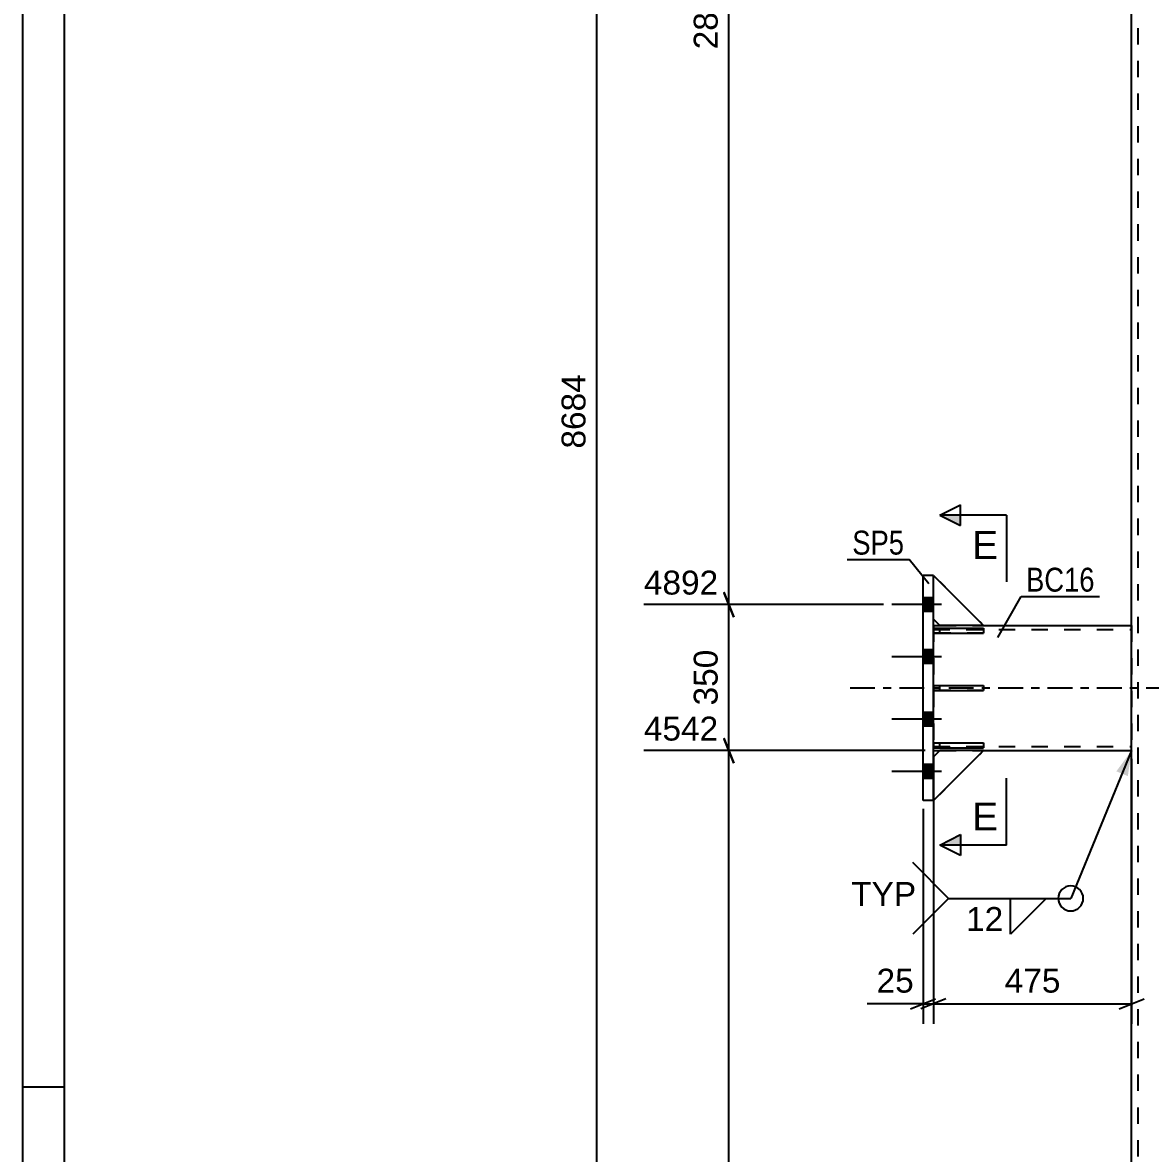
# Model space of a CAD drawing. Header units: millimetres. Extents: x -358 to 483, y -215 to 379.
# Drawn here: x -358.2 to -223.1, y 75 to 210.5 of the extents above; entities that cross this region are included whole.
import ezdxf

# ---------------------------------------------------------------- set-up
doc = ezdxf.new("R2010")
doc.units = ezdxf.units.MM
doc.linetypes.add('DXK_LINE_DOT2', pattern=[3.9198, 1.9599, -1.9599])
doc.linetypes.add('DXK_LINE_DOT3', pattern=[5.9187, 2.979, -0.9799, 0.9799, -0.9799])
doc.styles.add('Arial', font='ARIAL.TTF', dxfattribs={"height": 0.2})
doc.styles.add('Arial Narrow', font='ARIALN.TTF', dxfattribs={"height": 0.2})

# ---------------------------------------------------------------- blocks, each defined once
blk = doc.blocks.new('Unknown-284934251-1133')
at = {"color": 5, "linetype": 'Continuous'}
for p, q in [((-358.25, 378.96), (-358.25, -215.04)), ((-353.25, 373.96), (-353.25, -210.04)), ((-353.25, 82.96), (-358.25, 82.96))]:
    blk.add_line(p, q, dxfattribs=at)
blk = doc.blocks.new('Part-284934251-2217 - 2077')
at = {"color": 2, "linetype": 'Continuous'}
blk.add_line((-225.32, 62.9), (-225.32, 301.69), dxfattribs=at)
at = {"color": 7, "linetype": 'DXK_LINE_DOT2'}
blk.add_line((-224.52, 62.9), (-224.52, 301.69), dxfattribs=at)
blk = doc.blocks.new('Part-284934251-2255 - 2077')
at = {"color": 2, "linetype": 'Continuous'}
for p, q in [((-249.07, 144.3), (-250.32, 144.3)), ((-250.32, 117.3), (-250.32, 144.3)), ((-249.07, 117.3), (-249.07, 144.3)), ((-249.07, 117.3), (-250.32, 117.3))]:
    blk.add_line(p, q, dxfattribs=at)
blk = doc.blocks.new('Part-284934251-2256 - 2077')
at = {"color": 7, "linetype": 'DXK_LINE_DOT2'}
for p, q in [((-248.32, 123.3), (-249.07, 122.55)), ((-249.07, 117.3), (-243.07, 123.3)), ((-249.07, 122.55), (-249.07, 117.3)), ((-243.07, 123.3), (-248.32, 123.3))]:
    blk.add_line(p, q, dxfattribs=at)
blk = doc.blocks.new('Bolt-284934251-2139 - 2077')
at = {"linetype": 'Continuous'}
for points in [[(-250.32, 141.62), (-250.32, 139.97), (-249.07, 139.97), (-249.07, 141.62)], [(-250.32, 141.62), (-250.32, 139.97), (-249.07, 139.97), (-249.07, 141.62)], [(-250.32, 141.62), (-250.32, 139.97), (-249.07, 139.97), (-249.07, 141.62)], [(-250.32, 135.37), (-250.32, 133.72), (-249.07, 133.72), (-249.07, 135.37)], [(-250.32, 135.37), (-250.32, 133.72), (-249.07, 133.72), (-249.07, 135.37)], [(-250.32, 127.87), (-250.32, 126.22), (-249.07, 126.22), (-249.07, 127.87)], [(-250.32, 127.87), (-250.32, 126.22), (-249.07, 126.22), (-249.07, 127.87)], [(-250.32, 121.62), (-250.32, 119.97), (-249.07, 119.97), (-249.07, 121.62)], [(-250.32, 121.62), (-250.32, 119.97), (-249.07, 119.97), (-249.07, 121.62)], [(-250.32, 121.62), (-250.32, 119.97), (-249.07, 119.97), (-249.07, 121.62)]]:
    blk.add_hatch(color=1, dxfattribs=at).paths.add_polyline_path(points)
at = {"color": 1, "linetype": 'Continuous'}
for p, q in [((-249.07, 141.62), (-250.32, 141.62)), ((-249.07, 141.62), (-250.32, 141.62)), ((-249.07, 141.62), (-250.32, 141.62)), ((-248.12, 140.8), (-254.07, 140.8)), ((-248.12, 140.8), (-254.07, 140.8)), ((-248.12, 140.8), (-254.07, 140.8)), ((-249.07, 139.97), (-250.32, 139.97)), ((-249.07, 139.97), (-250.32, 139.97)), ((-249.07, 139.97), (-250.32, 139.97)), ((-248.12, 134.55), (-254.07, 134.55)), ((-248.12, 134.55), (-254.07, 134.55)), ((-249.07, 135.37), (-250.32, 135.37)), ((-249.07, 135.37), (-250.32, 135.37)), ((-249.07, 133.72), (-250.32, 133.72)), ((-249.07, 133.72), (-250.32, 133.72)), ((-249.07, 127.87), (-250.32, 127.87)), ((-249.07, 127.87), (-250.32, 127.87)), ((-248.12, 127.05), (-254.07, 127.05)), ((-248.12, 127.05), (-254.07, 127.05)), ((-249.07, 126.22), (-250.32, 126.22)), ((-249.07, 126.22), (-250.32, 126.22)), ((-248.12, 120.8), (-254.07, 120.8)), ((-248.12, 120.8), (-254.07, 120.8)), ((-248.12, 120.8), (-254.07, 120.8)), ((-249.07, 121.62), (-250.32, 121.62)), ((-249.07, 121.62), (-250.32, 121.62)), ((-249.07, 121.62), (-250.32, 121.62)), ((-249.07, 119.97), (-250.32, 119.97)), ((-249.07, 119.97), (-250.32, 119.97)), ((-249.07, 119.97), (-250.32, 119.97))]:
    blk.add_line(p, q, dxfattribs=at)
blk = doc.blocks.new('Part-284934251-2258 - 2077')
at = {"color": 7, "linetype": 'DXK_LINE_DOT2'}
for p, q in [((-249.07, 139.05), (-249.07, 144.3)), ((-249.07, 144.3), (-243.07, 138.3)), ((-248.32, 138.3), (-249.07, 139.05)), ((-243.07, 138.3), (-248.32, 138.3))]:
    blk.add_line(p, q, dxfattribs=at)
blk = doc.blocks.new('Part-284934251-2259 - 2077')
at = {"color": 2, "linetype": 'Continuous'}
for p, q in [((-249.07, 139.05), (-249.07, 144.3)), ((-249.07, 144.3), (-243.07, 138.3)), ((-248.32, 138.3), (-249.07, 139.05)), ((-243.07, 138.3), (-248.32, 138.3))]:
    blk.add_line(p, q, dxfattribs=at)
blk = doc.blocks.new('Part-284934251-2257 - 2077')
at = {"color": 2, "linetype": 'Continuous'}
for p, q in [((-248.32, 123.3), (-249.07, 122.55)), ((-249.07, 117.3), (-243.07, 123.3)), ((-249.07, 122.55), (-249.07, 117.3)), ((-243.07, 123.3), (-248.32, 123.3))]:
    blk.add_line(p, q, dxfattribs=at)
blk = doc.blocks.new('Part-284934251-2260 - 2077')
at = {"color": 2, "linetype": 'Continuous'}
for p, q in [((-249.07, 131.1), (-243.07, 131.1)), ((-249.07, 131.1), (-249.07, 130.5)), ((-249.07, 130.5), (-243.07, 130.5)), ((-243.07, 131.1), (-243.07, 130.5))]:
    blk.add_line(p, q, dxfattribs=at)
at = {"color": 7, "linetype": 'DXK_LINE_DOT2'}
blk.add_line((-248.32, 130.5), (-248.32, 131.1), dxfattribs=at)
blk = doc.blocks.new('Part-284934251-2261 - 2077')
at = {"color": 2, "linetype": 'Continuous'}
for p, q in [((-249.07, 137.98), (-243.07, 137.98)), ((-249.07, 137.98), (-249.07, 137.38)), ((-249.07, 137.38), (-243.07, 137.38)), ((-243.07, 137.98), (-243.07, 137.38))]:
    blk.add_line(p, q, dxfattribs=at)
at = {"color": 7, "linetype": 'DXK_LINE_DOT2'}
blk.add_line((-248.32, 137.38), (-248.32, 137.98), dxfattribs=at)
blk = doc.blocks.new('Part-284934251-2262 - 2077')
at = {"color": 2, "linetype": 'Continuous'}
for p, q in [((-249.07, 124.23), (-243.07, 124.23)), ((-249.07, 124.23), (-249.07, 123.63)), ((-249.07, 123.63), (-243.07, 123.63)), ((-243.07, 124.23), (-243.07, 123.63))]:
    blk.add_line(p, q, dxfattribs=at)
at = {"color": 7, "linetype": 'DXK_LINE_DOT2'}
blk.add_line((-248.32, 123.63), (-248.32, 124.23), dxfattribs=at)
blk = doc.blocks.new('Part-284934251-2263 - 2077')
at = {"color": 7, "linetype": 'DXK_LINE_DOT2'}
for p, q in [((-249.07, 130.5), (-249.07, 131.1)), ((-249.07, 131.1), (-243.07, 131.1)), ((-243.07, 130.5), (-249.07, 130.5)), ((-248.32, 130.5), (-248.32, 131.1)), ((-243.07, 131.1), (-243.07, 130.5))]:
    blk.add_line(p, q, dxfattribs=at)
blk = doc.blocks.new('Part-284934251-2264 - 2077')
at = {"color": 7, "linetype": 'DXK_LINE_DOT2'}
for p, q in [((-249.07, 137.37), (-249.07, 137.97)), ((-249.07, 137.97), (-243.07, 137.97)), ((-243.07, 137.37), (-249.07, 137.37)), ((-248.32, 137.37), (-248.32, 137.97)), ((-243.07, 137.97), (-243.07, 137.37))]:
    blk.add_line(p, q, dxfattribs=at)
blk = doc.blocks.new('Part-284934251-2265 - 2077')
at = {"color": 7, "linetype": 'DXK_LINE_DOT2'}
for p, q in [((-249.07, 123.62), (-249.07, 124.22)), ((-249.07, 124.22), (-243.07, 124.22)), ((-243.07, 123.62), (-249.07, 123.62)), ((-248.32, 123.62), (-248.32, 124.22)), ((-243.07, 124.22), (-243.07, 123.62))]:
    blk.add_line(p, q, dxfattribs=at)
blk = doc.blocks.new('Part-284934251-2345 - 2077')
at = {"color": 2, "linetype": 'Continuous'}
for p, q in [((-249.07, 138.3), (-248.32, 138.3)), ((-243.07, 138.3), (-225.32, 138.3)), ((-249.07, 123.3), (-248.32, 123.3)), ((-243.07, 123.3), (-225.32, 123.3))]:
    blk.add_line(p, q, dxfattribs=at)
at = {"color": 7, "linetype": 'DXK_LINE_DOT2'}
for p, q in [((-249.07, 138.3), (-249.07, 123.3)), ((-248.32, 138.3), (-243.07, 138.3)), ((-225.32, 138.3), (-225.32, 123.3)), ((-249.07, 137.8), (-225.32, 137.8)), ((-249.07, 123.8), (-225.32, 123.8)), ((-248.32, 123.3), (-243.07, 123.3))]:
    blk.add_line(p, q, dxfattribs=at)
at = {"color": 7, "linetype": 'DXK_LINE_DOT3'}
blk.add_line((-259.07, 130.8), (-215.32, 130.8), dxfattribs=at)
blk = doc.blocks.new('StraightDimension-284934251-2355 - 2077')
at = {"color": 7, "linetype": 'Continuous'}
blk.add_line((-289.43, -1.25), (-289.43, 329.14), dxfattribs=at)
at = {"color": 0}
blk.add_wipeout([(-290.18, 168.99), (-294.38, 168.99), (-294.38, 158.9), (-290.18, 158.9)], dxfattribs=at)
at = {"color": 3, "style": 'Arial'}
blk.add_text('8684', height=2.865, rotation=90.0002, dxfattribs=at).set_placement((-290.78, 159.5))
blk = doc.blocks.new('StraightDimension-284934251-8899 - 2077')
at = {"color": 7, "linetype": 'Continuous'}
for p, q in [((-249.07, 122.3), (-249.07, 90.54)), ((-225.32, 122.3), (-225.32, 90.54)), ((-247.57, 93.54), (-250.57, 92.34)), ((-226.82, 92.34), (-223.82, 93.54)), ((-249.07, 92.94), (-225.32, 92.94))]:
    blk.add_line(p, q, dxfattribs=at)
at = {"color": 0}
blk.add_wipeout([(-233.26, 93.69), (-233.26, 97.89), (-241.13, 97.89), (-241.13, 93.69)], dxfattribs=at)
at = {"color": 3, "style": 'Arial'}
blk.add_text('475', height=2.865, dxfattribs=at).set_placement((-240.53, 94.29))
blk = doc.blocks.new('StraightDimension-284934251-8900 - 2077')
at = {"color": 7, "linetype": 'Continuous'}
for p, q in [((-249.07, 122.3), (-249.07, 90.54)), ((-250.32, 116.3), (-250.32, 90.54)), ((-251.82, 92.34), (-248.82, 93.54)), ((-247.57, 93.54), (-250.57, 92.34)), ((-250.32, 92.94), (-257.02, 92.94)), ((-250.32, 92.94), (-257.02, 92.94)), ((-250.32, 92.94), (-249.07, 92.94))]:
    blk.add_line(p, q, dxfattribs=at)
at = {"color": 0}
blk.add_wipeout([(-250.84, 93.69), (-250.84, 97.89), (-256.49, 97.89), (-256.49, 93.69)], dxfattribs=at)
at = {"color": 3, "style": 'Arial'}
blk.add_text('25', height=2.865, dxfattribs=at).set_placement((-255.89, 94.29))
blk = doc.blocks.new('StraightDimension-284934251-8952 - 2077')
at = {"color": 7, "linetype": 'Continuous'}
for p, q in [((-273.59, 140.8), (-273.59, 282.8)), ((-274.19, 142.3), (-272.99, 139.3)), ((-255.07, 140.8), (-283.78, 140.8))]:
    blk.add_line(p, q, dxfattribs=at)
at = {"color": 0}
blk.add_wipeout([(-274.34, 216.85), (-278.54, 216.85), (-278.54, 206.75), (-274.34, 206.75)], dxfattribs=at)
at = {"color": 3, "style": 'Arial'}
blk.add_text('2840', height=2.865, rotation=90.0002, dxfattribs=at).set_placement((-274.94, 207.35))
blk = doc.blocks.new('StraightDimension-284934251-8953 - 2077')
at = {"color": 7, "linetype": 'Continuous'}
for p, q in [((-272.99, 139.3), (-274.19, 142.3)), ((-255.07, 140.8), (-283.78, 140.8)), ((-273.59, 123.3), (-273.59, 140.8)), ((-274.19, 124.8), (-272.99, 121.8)), ((-250.07, 123.3), (-283.78, 123.3))]:
    blk.add_line(p, q, dxfattribs=at)
at = {"color": 0}
blk.add_wipeout([(-274.34, 135.99), (-278.54, 135.99), (-278.54, 128.11), (-274.34, 128.11)], dxfattribs=at)
at = {"color": 3, "style": 'Arial'}
blk.add_text('350', height=2.865, rotation=90.0002, dxfattribs=at).set_placement((-274.94, 128.71))
at = {"color": 0, "linetype": 'Continuous'}
blk.add_wipeout([(-274.29, 141.4), (-274.29, 145.6), (-284.38, 145.6), (-284.38, 141.4)], dxfattribs=at)
at = {"color": 3, "linetype": 'Continuous', "style": 'Arial'}
blk.add_text('4892', height=2.865, dxfattribs=at).set_placement((-283.78, 142))
blk = doc.blocks.new('StraightDimension-284934251-8954 - 2077')
at = {"color": 7, "linetype": 'Continuous'}
for p, q in [((-272.99, 121.8), (-274.19, 124.8)), ((-250.07, 123.3), (-283.78, 123.3)), ((-273.59, 0), (-273.59, 123.3)), ((-274.19, 1.5), (-272.99, -1.5)), ((-226.32, 0), (-277.11, 0))]:
    blk.add_line(p, q, dxfattribs=at)
at = {"color": 0}
blk.add_wipeout([(-274.34, 66.7), (-278.54, 66.7), (-278.54, 56.6), (-274.34, 56.6)], dxfattribs=at)
at = {"color": 3, "style": 'Arial'}
blk.add_text('4542', height=2.865, rotation=90.0002, dxfattribs=at).set_placement((-274.94, 57.2))
at = {"color": 0, "linetype": 'Continuous'}
for points in [[(-274.29, 123.9), (-274.29, 128.1), (-284.38, 128.1), (-284.38, 123.9)], [(-274.29, 0.6), (-274.29, 4.8), (-277.71, 4.8), (-277.71, 0.6)]]:
    blk.add_wipeout(points, dxfattribs=at)
at = {"color": 3, "linetype": 'Continuous', "style": 'Arial'}
for s, height, p in [('4542', 2.865, (-283.78, 124.5)), ('0', 2.87, (-277.11, 1.2))]:
    blk.add_text(s, height=height, dxfattribs=at).set_placement(p)
blk = doc.blocks.new('Mark-284934251-2251 - 2077')
at = {"color": 0}
blk.add_wipeout([(-252.58, 146.79), (-252.58, 149.79), (-258.8, 149.79), (-258.8, 146.79)], dxfattribs=at)
blk.add_wipeout([(-252.58, 146.79), (-252.58, 149.79), (-258.8, 149.79), (-258.8, 146.79)], dxfattribs=at)
at = {"color": 30, "linetype": 'Continuous'}
for p in [(-259.4, 146.19), (-249.62, 143.29)]:
    blk.add_line(p, (-251.98, 146.19), dxfattribs=at)
at = {"color": 3, "style": 'Arial Narrow'}
blk.add_text('SP5', height=2.863, dxfattribs=at).set_placement((-258.8, 146.79))
blk = doc.blocks.new('Mark-284934251-2341 - 2077')
at = {"color": 0}
blk.add_wipeout([(-229.75, 142.35), (-229.75, 145.35), (-237.97, 145.35), (-237.97, 142.35)], dxfattribs=at)
blk.add_wipeout([(-229.75, 142.35), (-229.75, 145.35), (-237.97, 145.35), (-237.97, 142.35)], dxfattribs=at)
at = {"color": 30, "linetype": 'Continuous'}
for p, q in [((-241.37, 136.84), (-238.57, 141.75)), ((-238.57, 141.75), (-229.15, 141.75))]:
    blk.add_line(p, q, dxfattribs=at)
at = {"color": 3, "style": 'Arial Narrow'}
blk.add_text('BC16', height=2.863, dxfattribs=at).set_placement((-237.97, 142.35))
blk = doc.blocks.new('SectionMark-284934251-2722 - 2077')
at = {"linetype": 'Continuous'}
for points in [[(-245.82, 151.52), (-245.82, 150.27), (-248.32, 151.52)], [(-245.82, 113.23), (-245.82, 111.98), (-248.32, 111.98)]]:
    blk.add_hatch(color=6, dxfattribs=at).paths.add_polyline_path(points)
at = {"color": 6, "linetype": 'Continuous'}
for p, q in [((-248.32, 151.52), (-245.82, 152.77)), ((-245.82, 150.27), (-245.82, 152.77)), ((-240.32, 151.52), (-248.32, 151.52)), ((-248.32, 151.52), (-245.82, 150.27)), ((-240.32, 151.52), (-240.32, 143.52)), ((-240.32, 111.98), (-240.32, 119.98)), ((-248.32, 111.98), (-245.82, 113.23)), ((-245.82, 113.23), (-245.82, 110.73)), ((-240.32, 111.98), (-248.32, 111.98)), ((-245.82, 110.73), (-248.32, 111.98))]:
    blk.add_line(p, q, dxfattribs=at)
at = {"color": 0, "linetype": 'Continuous'}
for points in [[(-241.32, 146.27), (-241.32, 149.77), (-244.43, 149.77), (-244.43, 146.27)], [(-241.32, 113.73), (-241.32, 117.23), (-244.43, 117.23), (-244.43, 113.73)]]:
    blk.add_wipeout(points, dxfattribs=at)
at = {"color": 3, "linetype": 'Continuous', "style": 'Arial'}
for p in [(-244.43, 146.27), (-244.43, 113.73)]:
    blk.add_text('E', height=3.34, dxfattribs=at).set_placement(p)
blk = doc.blocks.new('WeldMark-284934251-2730 - 2077')
at = {"linetype": 'Continuous'}
blk.add_hatch(color=30, dxfattribs=at).paths.add_polyline_path([(-227.15, 120.81), (-225.32, 123.3), (-225.77, 120.24)])
at = {"color": 30, "linetype": 'Continuous'}
for p in [(-225.32, 123.3), (-247.26, 105.58)]:
    blk.add_line(p, (-232.61, 105.58), dxfattribs=at)
at = {"color": 3, "linetype": 'Continuous'}
for p, q in [((-247.26, 105.58), (-251.54, 109.87)), ((-247.26, 105.58), (-251.54, 101.3)), ((-239.85, 105.58), (-235.57, 105.58))]:
    blk.add_line(p, q, dxfattribs=at)
for start, end in [(90, 270), (270, 90)]:
    blk.add_arc((-232.61, 105.58), 1.5, start, end, dxfattribs=at)
at = {"color": 0}
blk.add_wipeout([(-240.51, 101.48), (-240.51, 104.88), (-245.36, 104.88), (-245.36, 101.48)], dxfattribs=at)
at = {"color": 3, "linetype": 'Continuous'}
for p, q in [((-235.57, 105.58), (-239.85, 101.3)), ((-239.85, 101.3), (-239.85, 105.58))]:
    blk.add_line(p, q, dxfattribs=at)
at = {"color": 3, "style": 'Arial'}
blk.add_text('12', height=2.865, dxfattribs=at).set_placement((-245.16, 101.68))
at = {"color": 0, "linetype": 'Continuous'}
blk.add_wipeout([(-251.16, 104.68), (-251.16, 107.68), (-258.93, 107.68), (-258.93, 104.68)], dxfattribs=at)
blk.add_wipeout([(-251.16, 104.68), (-251.16, 107.68), (-258.93, 107.68), (-258.93, 104.68)], dxfattribs=at)
at = {"color": 3, "linetype": 'Continuous', "style": 'Arial'}
blk.add_text('TYP', height=2.865, dxfattribs=at).set_placement((-258.93, 104.68))

msp = doc.modelspace()

# ---------------------------------------------------------------- block references
for name in ['Unknown-284934251-1133', 'Part-284934251-2217 - 2077', 'Part-284934251-2255 - 2077', 'Part-284934251-2258 - 2077', 'Part-284934251-2259 - 2077', 'Bolt-284934251-2139 - 2077', 'Part-284934251-2345 - 2077', 'Part-284934251-2261 - 2077', 'Part-284934251-2264 - 2077', 'Part-284934251-2260 - 2077', 'Part-284934251-2263 - 2077', 'Part-284934251-2262 - 2077', 'Part-284934251-2265 - 2077', 'Part-284934251-2256 - 2077', 'Part-284934251-2257 - 2077']:
    msp.add_blockref(name, (0, 0))

# ---------------------------------------------------------------- next in the draw order: block references
msp.add_blockref('StraightDimension-284934251-2355 - 2077', (0, 0))

# ---------------------------------------------------------------- next in the draw order: block references
for name in ['StraightDimension-284934251-8952 - 2077', 'Mark-284934251-2341 - 2077', 'StraightDimension-284934251-8899 - 2077']:
    msp.add_blockref(name, (0, 0))

# ---------------------------------------------------------------- next in the draw order: block references
msp.add_blockref('StraightDimension-284934251-8900 - 2077', (0, 0))

# ---------------------------------------------------------------- next in the draw order: block references
msp.add_blockref('StraightDimension-284934251-8953 - 2077', (0, 0))

# ---------------------------------------------------------------- next in the draw order: block references
for name in ['Mark-284934251-2251 - 2077', 'StraightDimension-284934251-8954 - 2077']:
    msp.add_blockref(name, (0, 0))

# ---------------------------------------------------------------- next in the draw order: block references
msp.add_blockref('SectionMark-284934251-2722 - 2077', (0, 0))

# ---------------------------------------------------------------- next in the draw order: block references
msp.add_blockref('WeldMark-284934251-2730 - 2077', (0, 0))

doc.saveas('drawing.dxf')
